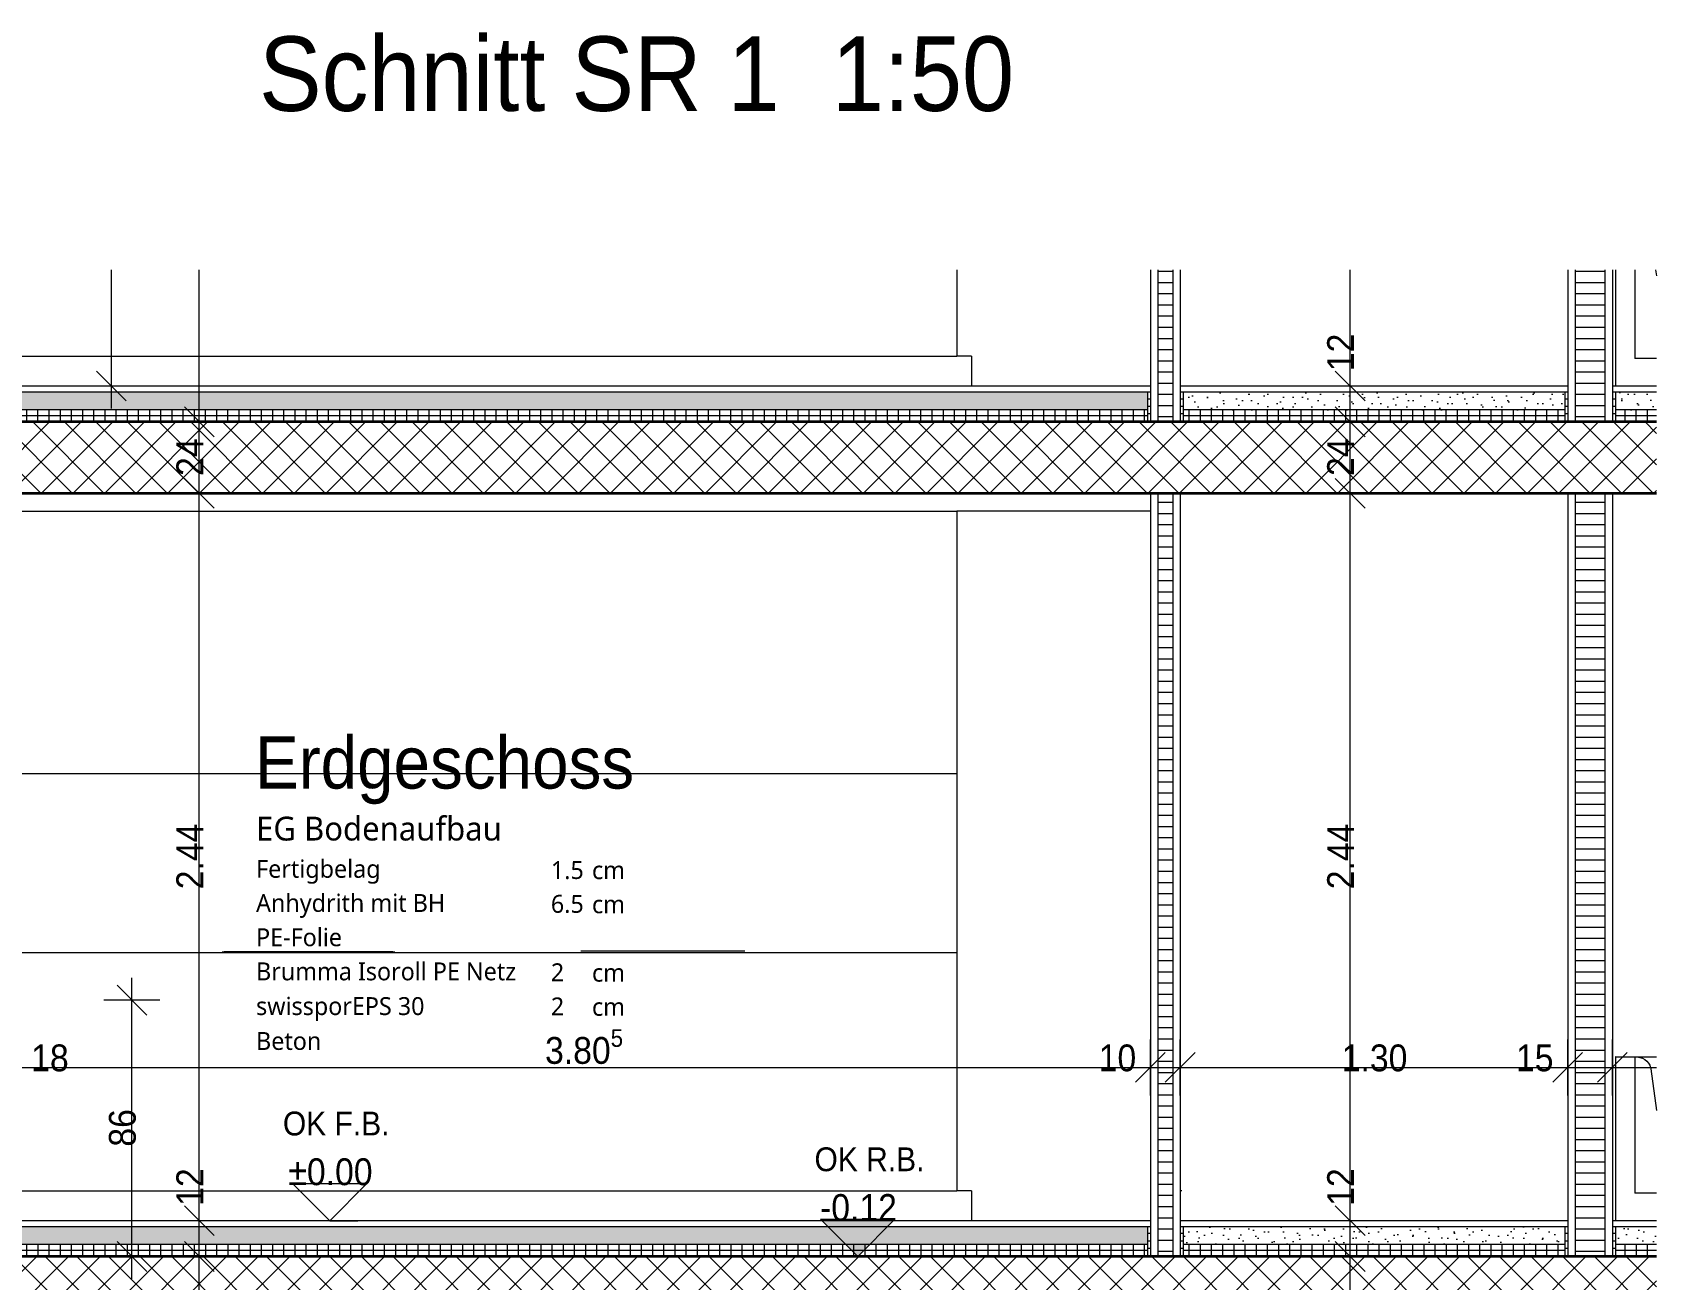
# Model space of a CAD drawing. Header units: metres. Extents: x -0.64 to 0.89, y -0.01 to 0.61.
# Drawn here: x 0.2941 to 0.4031, y 0.3597 to 0.4434 of the extents above; entities that cross this region are included whole.
import ezdxf
from ezdxf.xclip import XClip

# ---------------------------------------------------------------- set-up
doc = ezdxf.new("R2010")
doc.units = ezdxf.units.M
doc.header["$MEASUREMENT"] = 0
doc.header["$XCLIPFRAME"] = 0
for name, color, linetype in [('010 Aussenwände', 7, 'Continuous'), ('011_Stift 1.Grau', 7, 'Continuous'), ('015 Innenwände', 7, 'Continuous'), ('015 Innenwände Schichttrennlinien', 7, 'Continuous'), ('030 Bodenaufbauten', 7, 'Continuous'), ('030 Bodenaufbauten Bauteilschraffuren', 7, 'Continuous'), ('030 Bodenaufbauten Schichttrennlinien', 7, 'Continuous'), ('035 Decken', 7, 'Continuous'), ('035 Decken Bauteilschraffuren', 7, 'Continuous'), ('035 Decken Schichttrennlinien', 7, 'Continuous'), ('060 Möbel Einbau', 7, 'Continuous'), ('060 Möbel Einbau Schichttrennlinien', 7, 'Continuous'), ('110 Bemassungen Ausführung 50', 7, 'Continuous'), ('120 Bemassungen Detail', 7, 'Continuous')]:
    doc.layers.add(name, color=color, linetype=linetype)
doc.styles.add('ERSTELLTER_STIL_4', font='')
doc.styles.add('ERSTELLTER_STIL_5', font='Arial.ttf', dxfattribs={"width": 0.9})
doc.styles.get('ERSTELLTER_STIL_4').set_extended_font_data('Noto Sans')
pattern_1 = [(90, (0.7902679, 0.3640634), (-0.00075, 0), [])]
pattern_2 = [(45, (-3.5469872, 0.3656634), (-0.0006363961, 0.0006363961), [0, -0.0006, 0, -0.0009]), (110, (-3.5449872, 0.3656634), (0.00084572336, 0.00030781813), [0, -0.00044, 0, -0.00076])]
pattern_3 = [(90, (0.7902646, 0.3640633), (-0.00075, 0), [])]
pattern_4 = [(45, (-3.5469872, 0.3636634), (-0.0010606602, 0.0010606602), []), (135, (-3.5469872, 0.3636634), (0.0010606602, 0.0010606602), [])]

# ---------------------------------------------------------------- blocks, each defined once
blk = doc.blocks.new('Zeichnung_6_5', base_point=(-3.54699, 0.36366))
at = {"layer": '010 Aussenwände', "linetype": 'Continuous', "lineweight": 0, "true_color": 0x000000}
h = blk.add_hatch(dxfattribs=at)
h.set_pattern_fill('Dämmstoff__allgemein_hor_0E', color=18, style=0, pattern_type=2)
h.set_pattern_definition([(0, (0.3706597, 0.4423634), (0, 0.00075), [])])
h.paths.add_polyline_path([(0.36966, 0.41726), (0.37066, 0.41726), (0.37066, 0.42746), (0.36966, 0.42746)])
h = blk.add_hatch(dxfattribs=at)
h.set_pattern_fill('Dämmstoff__allgemein_hor_0E', color=18, style=0, pattern_type=2)
h.set_pattern_definition([(0, (0.3986597, 0.4423634), (0, 0.00075), [])])
h.paths.add_polyline_path([(0.39766, 0.41726), (0.39966, 0.41726), (0.39966, 0.42746), (0.39766, 0.42746)])
h = blk.add_hatch(dxfattribs=at)
h.set_pattern_fill('Dämmstoff__allgemein_hor_0E', color=18, style=0, pattern_type=2)
h.set_pattern_definition([(0, (0.3706597, 0.3863634), (0, 0.00075), [])])
h.paths.add_polyline_path([(0.36966, 0.36126), (0.37066, 0.36126), (0.37066, 0.41246), (0.36966, 0.41246)])
h = blk.add_hatch(dxfattribs=at)
h.set_pattern_fill('Dämmstoff__allgemein_hor_0E', color=18, style=0, pattern_type=2)
h.set_pattern_definition([(0, (0.3986597, 0.3863634), (0, 0.00075), [])])
h.paths.add_polyline_path([(0.39766, 0.36126), (0.39966, 0.36126), (0.39966, 0.41246), (0.39766, 0.41246)])
at = {"layer": '015 Innenwände', "linetype": 'Continuous', "lineweight": 0, "true_color": 0x000000}
h = blk.add_hatch(dxfattribs=at)
h.set_pattern_fill('Dämmstoff__allgemein_hor_85', color=18, style=0, pattern_type=2)
h.set_pattern_definition([(0, (0.36905967, 0.41781337), (0, 0.0005), [])])
h.paths.add_polyline_path([(0.36896, 0.41726), (0.36916, 0.41726), (0.36916, 0.41926), (0.36896, 0.41926)])
h = blk.add_hatch(dxfattribs=at)
h.set_pattern_fill('Dämmstoff__allgemein_hor_85', color=18, style=0, pattern_type=2)
h.set_pattern_definition([(180, (0.37125967, 0.41781337), (0, 0.0005), [])])
h.paths.add_polyline_path([(0.37136, 0.41726), (0.37136, 0.41926), (0.37116, 0.41926), (0.37116, 0.41726)])
h = blk.add_hatch(dxfattribs=at)
h.set_pattern_fill('Dämmstoff__allgemein_hor_85', color=18, style=0, pattern_type=2)
h.set_pattern_definition([(0, (0.39705967, 0.41781337), (0, 0.0005), [])])
h.paths.add_polyline_path([(0.39696, 0.41726), (0.39716, 0.41726), (0.39716, 0.41926), (0.39696, 0.41926)])
h = blk.add_hatch(dxfattribs=at)
h.set_pattern_fill('Dämmstoff__allgemein_hor_85', color=18, style=0, pattern_type=2)
h.set_pattern_definition([(180, (0.40025967, 0.41781337), (0, 0.0005), [])])
h.paths.add_polyline_path([(0.40036, 0.41726), (0.40036, 0.41926), (0.40016, 0.41926), (0.40016, 0.41726)])
h = blk.add_hatch(dxfattribs=at)
h.set_pattern_fill('Dämmstoff__allgemein_hor_85', color=18, style=0, pattern_type=2)
h.set_pattern_definition([(0, (0.36905967, 0.36181337), (0, 0.0005), [])])
h.paths.add_polyline_path([(0.36896, 0.36126), (0.36916, 0.36126), (0.36916, 0.36326), (0.36896, 0.36326)])
h = blk.add_hatch(dxfattribs=at)
h.set_pattern_fill('Dämmstoff__allgemein_hor_85', color=18, style=0, pattern_type=2)
h.set_pattern_definition([(180, (0.37125967, 0.36181337), (0, 0.0005), [])])
h.paths.add_polyline_path([(0.37136, 0.36126), (0.37136, 0.36326), (0.37116, 0.36326), (0.37116, 0.36126)])
h = blk.add_hatch(dxfattribs=at)
h.set_pattern_fill('Dämmstoff__allgemein_hor_85', color=18, style=0, pattern_type=2)
h.set_pattern_definition([(0, (0.39705967, 0.36181337), (0, 0.0005), [])])
h.paths.add_polyline_path([(0.39696, 0.36126), (0.39716, 0.36126), (0.39716, 0.36326), (0.39696, 0.36326)])
h = blk.add_hatch(dxfattribs=at)
h.set_pattern_fill('Dämmstoff__allgemein_hor_85', color=18, style=0, pattern_type=2)
h.set_pattern_definition([(180, (0.40025967, 0.36181337), (0, 0.0005), [])])
h.paths.add_polyline_path([(0.40036, 0.36126), (0.40036, 0.36326), (0.40016, 0.36326), (0.40016, 0.36126)])
at = {"layer": '030 Bodenaufbauten Bauteilschraffuren', "linetype": 'Continuous', "lineweight": 0, "true_color": 0x000000}
h = blk.add_hatch(dxfattribs=at)
h.set_pattern_fill('Unterlagsboden_0005', color=18, style=0, pattern_type=2)
h.set_pattern_definition(pattern_2)
h.paths.add_polyline_path([(0.29326, 0.41806), (0.36896, 0.41806), (0.36896, 0.41926), (0.29326, 0.41926)])
h = blk.add_hatch(dxfattribs=at)
h.set_pattern_fill('Unterlagsboden_0005', color=18, style=0, pattern_type=2)
h.set_pattern_definition(pattern_2)
h.paths.add_polyline_path([(0.39696, 0.41926), (0.37136, 0.41926), (0.37136, 0.41806), (0.39696, 0.41806)])
h = blk.add_hatch(dxfattribs=at)
h.set_pattern_fill('Unterlagsboden_0005', color=18, style=0, pattern_type=2)
h.set_pattern_definition(pattern_2)
h.paths.add_polyline_path([(0.40036, 0.41806), (0.40312, 0.41806), (0.40312, 0.41926), (0.40036, 0.41926)])
h = blk.add_hatch(dxfattribs=at)
h.set_pattern_fill('Dämmstoff__allgemein_ver_35', color=18, style=0, pattern_type=2)
h.set_pattern_definition(pattern_3)
h.paths.add_polyline_path([(0.29326, 0.41766), (0.36896, 0.41766), (0.36896, 0.41806), (0.29326, 0.41806)])
h = blk.add_hatch(dxfattribs=at)
h.set_pattern_fill('Dämmstoff__allgemein_ver_35', color=18, style=0, pattern_type=2)
h.set_pattern_definition(pattern_3)
h.paths.add_polyline_path([(0.36896, 0.41766), (0.29326, 0.41766), (0.29326, 0.41726), (0.36896, 0.41726)])
h = blk.add_hatch(dxfattribs=at)
h.set_pattern_fill('Dämmstoff__allgemein_ver_35', color=18, style=0, pattern_type=2)
h.set_pattern_definition(pattern_3)
h.paths.add_polyline_path([(0.37136, 0.41806), (0.37136, 0.41766), (0.39696, 0.41766), (0.39696, 0.41806)])
h = blk.add_hatch(dxfattribs=at)
h.set_pattern_fill('Dämmstoff__allgemein_ver_35', color=18, style=0, pattern_type=2)
h.set_pattern_definition(pattern_3)
h.paths.add_polyline_path([(0.37136, 0.41726), (0.39696, 0.41726), (0.39696, 0.41766), (0.37136, 0.41766)])
h = blk.add_hatch(dxfattribs=at)
h.set_pattern_fill('Dämmstoff__allgemein_ver_35', color=18, style=0, pattern_type=2)
h.set_pattern_definition(pattern_3)
h.paths.add_polyline_path([(0.40036, 0.41766), (0.40312, 0.41766), (0.40312, 0.41806), (0.40036, 0.41806)])
h = blk.add_hatch(dxfattribs=at)
h.set_pattern_fill('Dämmstoff__allgemein_ver_35', color=18, style=0, pattern_type=2)
h.set_pattern_definition(pattern_3)
h.paths.add_polyline_path([(0.40312, 0.41766), (0.40036, 0.41766), (0.40036, 0.41726), (0.40312, 0.41726)])
at = {"layer": '035 Decken Bauteilschraffuren', "linetype": 'Continuous', "lineweight": 0, "true_color": 0x000000}
h = blk.add_hatch(dxfattribs=at)
h.set_pattern_fill('Beton_0005', color=18, style=0, pattern_type=2)
h.set_pattern_definition(pattern_4)
h.paths.add_polyline_path([(0.28946, 0.41726), (0.28945, 0.41246), (0.29105, 0.41246), (0.40312, 0.41246), (0.40312, 0.41726)])
h = blk.add_hatch(dxfattribs=at)
h.set_pattern_fill('Unterlagsboden_0005', color=18, style=0, pattern_type=2)
h.set_pattern_definition(pattern_2)
h.paths.add_polyline_path([(0.29326, 0.36206), (0.36896, 0.36206), (0.36896, 0.36326), (0.29326, 0.36326)])
h = blk.add_hatch(dxfattribs=at)
h.set_pattern_fill('Unterlagsboden_0005', color=18, style=0, pattern_type=2)
h.set_pattern_definition(pattern_2)
h.paths.add_polyline_path([(0.37136, 0.36206), (0.39696, 0.36206), (0.39696, 0.36326), (0.37136, 0.36326)])
h = blk.add_hatch(dxfattribs=at)
h.set_pattern_fill('Unterlagsboden_0005', color=18, style=0, pattern_type=2)
h.set_pattern_definition(pattern_2)
h.paths.add_polyline_path([(0.40312, 0.36326), (0.40036, 0.36326), (0.40036, 0.36206), (0.40312, 0.36206)])
h = blk.add_hatch(dxfattribs=at)
h.set_pattern_fill('Dämmstoff__allgemein_ver_35', color=18, style=0, pattern_type=2)
h.set_pattern_definition(pattern_1)
h.paths.add_polyline_path([(0.29326, 0.36166), (0.36896, 0.36166), (0.36896, 0.36206), (0.29326, 0.36206)])
h = blk.add_hatch(dxfattribs=at)
h.set_pattern_fill('Dämmstoff__allgemein_ver_35', color=18, style=0, pattern_type=2)
h.set_pattern_definition(pattern_1)
h.paths.add_polyline_path([(0.37136, 0.36166), (0.39696, 0.36166), (0.39696, 0.36206), (0.37136, 0.36206)])
h = blk.add_hatch(dxfattribs=at)
h.set_pattern_fill('Dämmstoff__allgemein_ver_35', color=18, style=0, pattern_type=2)
h.set_pattern_definition(pattern_1)
h.paths.add_polyline_path([(0.40312, 0.36206), (0.40036, 0.36206), (0.40036, 0.36166), (0.40312, 0.36166)])
h = blk.add_hatch(dxfattribs=at)
h.set_pattern_fill('Beton_0005', color=18, style=0, pattern_type=2)
h.set_pattern_definition(pattern_4)
h.paths.add_polyline_path([(0.29306, 0.36126), (0.28946, 0.36086), (0.28946, 0.35526), (0.29546, 0.35326), (0.35716, 0.35326), (0.36316, 0.35566), (0.40312, 0.35566), (0.40312, 0.36126)])
h = blk.add_hatch(dxfattribs=at)
h.set_pattern_fill('Dämmstoff__allgemein_ver_35', color=18, style=0, pattern_type=2)
h.set_pattern_definition(pattern_1)
h.paths.add_polyline_path([(0.36896, 0.36166), (0.29326, 0.36166), (0.29326, 0.36126), (0.36896, 0.36126)])
h = blk.add_hatch(dxfattribs=at)
h.set_pattern_fill('Dämmstoff__allgemein_ver_35', color=18, style=0, pattern_type=2)
h.set_pattern_definition(pattern_1)
h.paths.add_polyline_path([(0.39696, 0.36166), (0.37136, 0.36166), (0.37136, 0.36126), (0.39696, 0.36126)])
h = blk.add_hatch(dxfattribs=at)
h.set_pattern_fill('Dämmstoff__allgemein_ver_35', color=18, style=0, pattern_type=2)
h.set_pattern_definition(pattern_1)
h.paths.add_polyline_path([(0.40312, 0.36166), (0.40036, 0.36166), (0.40036, 0.36126), (0.40312, 0.36126)])
at = {"layer": '110 Bemassungen Ausführung 50', "linetype": 'Continuous', "lineweight": 0, "true_color": 0x000000}
blk.add_hatch(color=18, dxfattribs=at).paths.add_polyline_path([(0.34952, 0.36126), (0.35202, 0.36376), (0.34702, 0.36376)])
at = {"layer": '015 Innenwände', "color": 7, "linetype": 'Continuous', "lineweight": 20, "ltscale": 1000}
for p, q in [((0.36966, 0.42746), (0.36966, 0.41726)), ((0.37116, 0.42746), (0.37116, 0.41726)), ((0.39716, 0.42746), (0.39716, 0.41726)), ((0.39766, 0.42746), (0.39766, 0.41726)), ((0.40016, 0.42746), (0.40016, 0.41726)), ((0.36966, 0.41246), (0.36966, 0.36126)), ((0.37116, 0.41246), (0.37116, 0.36126)), ((0.39716, 0.41246), (0.39716, 0.36126)), ((0.39766, 0.41246), (0.39766, 0.36126)), ((0.40016, 0.41246), (0.40016, 0.36126))]:
    blk.add_line(p, q, dxfattribs=at)
at = {"layer": '015 Innenwände', "color": 7, "linetype": 'Continuous', "lineweight": 13, "ltscale": 1000}
for p, q in [((0.36896, 0.41926), (0.36896, 0.41726)), ((0.37136, 0.41926), (0.37136, 0.41726)), ((0.39696, 0.41926), (0.39696, 0.41726)), ((0.40036, 0.41926), (0.40036, 0.41726)), ((0.36896, 0.36326), (0.36896, 0.36126)), ((0.37136, 0.36326), (0.37136, 0.36126)), ((0.39696, 0.36326), (0.39696, 0.36126)), ((0.40036, 0.36326), (0.40036, 0.36126))]:
    blk.add_line(p, q, dxfattribs=at)
at = {"layer": '015 Innenwände Schichttrennlinien', "color": 7, "linetype": 'Continuous', "lineweight": 20, "ltscale": 1000, "flags": 128}
for points in [[(0.36916, 0.42746), (0.36916, 0.42166), (0.36916, 0.41966), (0.36916, 0.41926), (0.36916, 0.41806), (0.36916, 0.41766), (0.36916, 0.41726)], [(0.37066, 0.42746), (0.37066, 0.41726)], [(0.39966, 0.42746), (0.39966, 0.41726)], [(0.36916, 0.41246), (0.36916, 0.36566), (0.36916, 0.36366), (0.36916, 0.36326), (0.36916, 0.36206), (0.36916, 0.36166), (0.36916, 0.36126)], [(0.37066, 0.41246), (0.37066, 0.36126)], [(0.39966, 0.41246), (0.39966, 0.36126)]]:
    blk.add_lwpolyline(points, dxfattribs=at)
at = {"layer": '030 Bodenaufbauten', "color": 7, "linetype": 'Continuous', "lineweight": 20, "ltscale": 1000}
for p, q in [((0.35716, 0.41966), (0.29306, 0.41966)), ((0.39716, 0.41966), (0.37116, 0.41966)), ((0.40167, 0.41966), (0.40016, 0.41966))]:
    blk.add_line(p, q, dxfattribs=at)
at = {"layer": '030 Bodenaufbauten Schichttrennlinien', "color": 7, "linetype": 'Continuous', "lineweight": 20, "ltscale": 1000}
for p, q in [((0.36916, 0.41966), (0.35716, 0.41966)), ((0.40312, 0.41966), (0.40167, 0.41966))]:
    blk.add_line(p, q, dxfattribs=at)
at = {"layer": '030 Bodenaufbauten Schichttrennlinien', "color": 7, "linetype": 'Continuous', "lineweight": 13, "ltscale": 1000}
for p, q in [((0.36916, 0.41926), (0.29306, 0.41926)), ((0.39716, 0.41926), (0.37116, 0.41926)), ((0.40312, 0.41926), (0.40016, 0.41926)), ((0.36896, 0.41806), (0.29326, 0.41806)), ((0.36896, 0.41766), (0.29326, 0.41766)), ((0.39696, 0.41806), (0.37136, 0.41806)), ((0.39696, 0.41766), (0.37136, 0.41766)), ((0.40312, 0.41806), (0.40036, 0.41806)), ((0.40312, 0.41766), (0.40036, 0.41766))]:
    blk.add_line(p, q, dxfattribs=at)
at = {"layer": '035 Decken', "color": 7, "linetype": 'Continuous', "lineweight": 35, "ltscale": 1000}
blk.add_line((0.36916, 0.41246), (0.29105, 0.41246), dxfattribs=at)
at = {"layer": '035 Decken', "color": 7, "linetype": 'Continuous', "lineweight": 20, "ltscale": 1000}
for p, q in [((0.35716, 0.36366), (0.29306, 0.36366)), ((0.39716, 0.36366), (0.37116, 0.36366)), ((0.40167, 0.36366), (0.40016, 0.36366))]:
    blk.add_line(p, q, dxfattribs=at)
at = {"layer": '035 Decken', "color": 7, "linetype": 'Continuous', "lineweight": 35, "ltscale": 1000, "flags": 128}
blk.add_lwpolyline([(0.40312, 0.41246), (0.37116, 0.41246)], dxfattribs=at)
at = {"layer": '035 Decken Schichttrennlinien', "color": 7, "linetype": 'Continuous', "lineweight": 35, "ltscale": 1000}
blk.add_line((0.37116, 0.41246), (0.36916, 0.41246), dxfattribs=at)
at = {"layer": '035 Decken Schichttrennlinien', "color": 7, "linetype": 'Continuous', "lineweight": 13, "ltscale": 1000}
for p, q in [((0.36916, 0.36326), (0.29306, 0.36326)), ((0.39716, 0.36326), (0.37116, 0.36326)), ((0.40312, 0.36326), (0.40016, 0.36326)), ((0.36896, 0.36206), (0.29326, 0.36206)), ((0.39696, 0.36206), (0.37136, 0.36206)), ((0.40312, 0.36206), (0.40036, 0.36206)), ((0.36896, 0.36166), (0.29326, 0.36166)), ((0.39696, 0.36166), (0.37136, 0.36166)), ((0.40312, 0.36166), (0.40036, 0.36166))]:
    blk.add_line(p, q, dxfattribs=at)
at = {"layer": '035 Decken Schichttrennlinien', "color": 7, "linetype": 'Continuous', "lineweight": 20, "ltscale": 1000}
for p, q in [((0.36916, 0.36366), (0.35716, 0.36366)), ((0.40312, 0.36366), (0.40167, 0.36366))]:
    blk.add_line(p, q, dxfattribs=at)
at = {"layer": '035 Decken Schichttrennlinien', "color": 7, "linetype": 'Continuous', "lineweight": 35, "ltscale": 1000, "flags": 128}
for points in [[(0.40312, 0.41726), (0.40016, 0.41726), (0.39716, 0.41726), (0.37116, 0.41726), (0.36916, 0.41726), (0.29306, 0.41726)], [(0.40312, 0.36126), (0.40016, 0.36126), (0.39716, 0.36126), (0.37116, 0.36126), (0.36916, 0.36126), (0.29306, 0.36126)]]:
    blk.add_lwpolyline(points, dxfattribs=at)
at = {"layer": '060 Möbel Einbau', "color": 7, "linetype": 'Continuous', "lineweight": 20, "ltscale": 1000}
for p, q in [((0.35616, 0.42746), (0.35616, 0.42166)), ((0.35716, 0.42166), (0.35616, 0.42166)), ((0.35716, 0.42166), (0.35716, 0.41966)), ((0.35616, 0.41126), (0.35616, 0.36566)), ((0.36916, 0.41126), (0.35616, 0.41126)), ((0.35716, 0.36566), (0.35616, 0.36566)), ((0.35716, 0.36566), (0.35716, 0.36366))]:
    blk.add_line(p, q, dxfattribs=at)
at = {"layer": '060 Möbel Einbau', "color": 7, "linetype": 'Continuous', "lineweight": 13, "ltscale": 1000}
for p, q in [((0.40037, 0.42746), (0.40037, 0.41966)), ((0.40166, 0.42746), (0.40166, 0.4215)), ((0.29306, 0.42166), (0.35616, 0.42166)), ((0.40167, 0.4215), (0.40166, 0.4215)), ((0.29306, 0.41126), (0.35616, 0.41126)), ((0.29306, 0.39366), (0.35616, 0.39366)), ((0.29306, 0.38166), (0.35616, 0.38166)), ((0.30701, 0.3817), (0.30688, 0.38168)), ((0.30688, 0.38166), (0.30688, 0.38168)), ((0.31845, 0.38168), (0.30688, 0.38168)), ((0.31832, 0.3817), (0.30701, 0.3817)), ((0.30803, 0.38172), (0.30804, 0.38172)), ((0.30803, 0.3817), (0.30803, 0.38172)), ((0.30803, 0.38172), (0.3082, 0.38172)), ((0.30804, 0.3817), (0.30804, 0.38172)), ((0.3082, 0.38172), (0.30866, 0.38172)), ((0.3082, 0.3817), (0.3082, 0.38172)), ((0.30866, 0.38172), (0.30934, 0.38172)), ((0.30866, 0.3817), (0.30866, 0.38172)), ((0.30934, 0.38172), (0.31014, 0.38172)), ((0.30934, 0.3817), (0.30934, 0.38172)), ((0.31014, 0.38172), (0.31095, 0.38172)), ((0.31014, 0.3817), (0.31014, 0.38172)), ((0.31095, 0.38172), (0.31163, 0.38172)), ((0.31095, 0.3817), (0.31095, 0.38172)), ((0.31163, 0.38172), (0.31208, 0.38172)), ((0.31163, 0.3817), (0.31163, 0.38172)), ((0.31208, 0.38172), (0.31224, 0.38172)), ((0.31208, 0.3817), (0.31208, 0.38172)), ((0.31224, 0.3817), (0.31224, 0.38172)), ((0.31376, 0.38172), (0.3139, 0.38172)), ((0.31376, 0.3817), (0.31376, 0.38172)), ((0.3139, 0.38172), (0.31429, 0.38172)), ((0.3139, 0.3817), (0.3139, 0.38172)), ((0.31429, 0.38172), (0.31452, 0.38172)), ((0.31429, 0.3817), (0.31429, 0.38172)), ((0.31452, 0.38172), (0.31463, 0.38172)), ((0.31452, 0.3817), (0.31452, 0.38172)), ((0.31463, 0.38172), (0.31494, 0.38172)), ((0.31463, 0.3817), (0.31463, 0.38172)), ((0.31494, 0.38172), (0.31541, 0.38172)), ((0.31494, 0.3817), (0.31494, 0.38172)), ((0.31541, 0.38172), (0.31597, 0.38172)), ((0.31541, 0.3817), (0.31541, 0.38172)), ((0.31597, 0.38172), (0.31652, 0.38172)), ((0.31597, 0.3817), (0.31597, 0.38172)), ((0.31652, 0.38172), (0.31699, 0.38172)), ((0.31652, 0.3817), (0.31652, 0.38172)), ((0.31699, 0.38172), (0.3173, 0.38172)), ((0.31699, 0.3817), (0.31699, 0.38172)), ((0.3173, 0.38172), (0.31742, 0.38172)), ((0.3173, 0.3817), (0.3173, 0.38172)), ((0.31742, 0.3817), (0.31742, 0.38172)), ((0.31845, 0.38168), (0.31832, 0.3817)), ((0.31845, 0.38166), (0.31845, 0.38168)), ((0.33095, 0.38176), (0.33098, 0.38176)), ((0.33098, 0.38176), (0.33107, 0.38176)), ((0.33107, 0.38176), (0.3312, 0.38176)), ((0.3312, 0.38176), (0.33135, 0.38176)), ((0.33135, 0.38176), (0.34155, 0.38176)), ((0.34155, 0.38176), (0.3417, 0.38176)), ((0.3417, 0.38176), (0.34183, 0.38176)), ((0.34183, 0.38176), (0.34192, 0.38176)), ((0.34192, 0.38176), (0.34195, 0.38176)), ((0.40039, 0.37466), (0.40037, 0.37466)), ((0.40037, 0.37466), (0.40037, 0.36366)), ((0.40167, 0.37466), (0.40166, 0.37466)), ((0.40167, 0.37466), (0.40182, 0.37466)), ((0.40167, 0.37466), (0.40167, 0.3655)), ((0.40182, 0.37466), (0.40229, 0.37466)), ((0.40229, 0.37466), (0.40304, 0.37466)), ((0.40304, 0.37466), (0.40312, 0.37466)), ((0.29306, 0.36566), (0.35616, 0.36566)), ((0.37126, 0.36566), (0.37116, 0.36566)), ((0.40167, 0.3655), (0.40166, 0.3655))]:
    blk.add_line(p, q, dxfattribs=at)
at = {"layer": '060 Möbel Einbau', "color": 7, "linetype": 'Continuous', "lineweight": 13, "ltscale": 1000, "flags": 128}
for points in [[(0.40306, 0.42746), (0.40312, 0.42706)], [(0.40039, 0.37466), (0.40167, 0.37466), (0.40182, 0.37466), (0.402, 0.37462), (0.40218, 0.37456), (0.40233, 0.37447), (0.40247, 0.37436), (0.40258, 0.37423), (0.40266, 0.37409), (0.40272, 0.37394), (0.40273, 0.37386), (0.40312, 0.37106)]]:
    blk.add_lwpolyline(points, dxfattribs=at)
at = {"layer": '060 Möbel Einbau Schichttrennlinien', "color": 7, "linetype": 'Continuous', "lineweight": 13, "ltscale": 1000}
for p, q in [((0.40312, 0.4215), (0.40167, 0.4215)), ((0.40312, 0.3655), (0.40167, 0.3655))]:
    blk.add_line(p, q, dxfattribs=at)
at = {"layer": '110 Bemassungen Ausführung 50', "color": 7, "linetype": 'Continuous', "lineweight": 13, "ltscale": 1000}
for p, q in [((0.29944, 0.41966), (0.29944, 0.42746)), ((0.30534, 0.41726), (0.30534, 0.42746)), ((0.38256, 0.41966), (0.38256, 0.42746)), ((0.29844, 0.42066), (0.30044, 0.41866)), ((0.38156, 0.42066), (0.38356, 0.41866)), ((0.30131, 0.41966), (0.29756, 0.41966)), ((0.29944, 0.41816), (0.29944, 0.41966)), ((0.38444, 0.41966), (0.38069, 0.41966)), ((0.38256, 0.41726), (0.38256, 0.41966)), ((0.30434, 0.41826), (0.30634, 0.41626)), ((0.38156, 0.41826), (0.38356, 0.41626)), ((0.30721, 0.41726), (0.30346, 0.41726)), ((0.30534, 0.41246), (0.30534, 0.41726)), ((0.38444, 0.41726), (0.38069, 0.41726)), ((0.38256, 0.41246), (0.38256, 0.41726)), ((0.30434, 0.41346), (0.30634, 0.41146)), ((0.38156, 0.41346), (0.38356, 0.41146)), ((0.30721, 0.41246), (0.30346, 0.41246)), ((0.30534, 0.36366), (0.30534, 0.41246)), ((0.38444, 0.41246), (0.38069, 0.41246)), ((0.38256, 0.36366), (0.38256, 0.41246)), ((0.37016, 0.37495), (0.36816, 0.37295)), ((0.36916, 0.37207), (0.36916, 0.37582)), ((0.37216, 0.37495), (0.37016, 0.37295)), ((0.37116, 0.37207), (0.37116, 0.37582)), ((0.39816, 0.37495), (0.39616, 0.37295)), ((0.39716, 0.37207), (0.39716, 0.37582)), ((0.40116, 0.37495), (0.39916, 0.37295)), ((0.40016, 0.37207), (0.40016, 0.37582)), ((0.29306, 0.37395), (0.36916, 0.37395)), ((0.36916, 0.37395), (0.37116, 0.37395)), ((0.37116, 0.37395), (0.39716, 0.37395)), ((0.39716, 0.37395), (0.40016, 0.37395)), ((0.40016, 0.37395), (0.40312, 0.37395)), ((0.31409, 0.36366), (0.31159, 0.36616)), ((0.31159, 0.36616), (0.31659, 0.36616)), ((0.31659, 0.36616), (0.31409, 0.36366)), ((0.30434, 0.36466), (0.30634, 0.36266)), ((0.38156, 0.36466), (0.38356, 0.36266)), ((0.30721, 0.36366), (0.30346, 0.36366)), ((0.30534, 0.36126), (0.30534, 0.36366)), ((0.31409, 0.36366), (0.31222, 0.36366)), ((0.31409, 0.36366), (0.31597, 0.36366)), ((0.34952, 0.36126), (0.34702, 0.36376)), ((0.34702, 0.36376), (0.35202, 0.36376)), ((0.35202, 0.36376), (0.34952, 0.36126)), ((0.38444, 0.36366), (0.38069, 0.36366)), ((0.38256, 0.36126), (0.38256, 0.36366)), ((0.30434, 0.36226), (0.30634, 0.36026)), ((0.38156, 0.36226), (0.38356, 0.36026)), ((0.30721, 0.36126), (0.30346, 0.36126)), ((0.30534, 0.35326), (0.30534, 0.36126)), ((0.34952, 0.36126), (0.34765, 0.36126)), ((0.34952, 0.36126), (0.35552, 0.36126)), ((0.38444, 0.36126), (0.38069, 0.36126)), ((0.38256, 0.35566), (0.38256, 0.36126))]:
    blk.add_line(p, q, dxfattribs=at)
at = {"layer": '120 Bemassungen Detail', "color": 7, "linetype": 'Continuous', "lineweight": 13, "ltscale": 1000}
for p, q in [((0.30182, 0.37746), (0.29982, 0.37946)), ((0.30082, 0.37846), (0.30082, 0.37996)), ((0.30269, 0.37846), (0.29894, 0.37846)), ((0.30082, 0.36126), (0.30082, 0.37846)), ((0.29982, 0.36226), (0.30182, 0.36026)), ((0.30269, 0.36126), (0.29894, 0.36126)), ((0.30082, 0.35976), (0.30082, 0.36126))]:
    blk.add_line(p, q, dxfattribs=at)
at = {"layer": '060 Möbel Einbau', "color": 7, "linetype": 'Continuous', "lineweight": 13, "attachment_point": 1, "style": 'ERSTELLTER_STIL_4'}
for s, insert, char_height in [('\\A1;{\\pql;\\fNoto Sans|b0|i0|c0|p0;\\W1.000000;EG Bodenaufbau }', (0.30915, 0.39077), 0.0016), ('\\A1;{\\pql;\\fNoto Sans|b0|i0|c0|p0;\\W1.000000;Fertigbelag}', (0.30915, 0.38787), 0.0012), ('\\A1;{\\pql;\\fNoto Sans|b0|i0|c0|p0;\\W1.000000;1.5}', (0.32893, 0.38779), 0.0012), ('\\A1;{\\pql;\\fNoto Sans|b0|i0|c0|p0;\\W1.000000;cm}', (0.33169, 0.38778), 0.0012), ('\\A1;{\\pql;\\fNoto Sans|b0|i0|c0|p0;\\W1.000000;Anhydrith mit BH}', (0.30915, 0.38558), 0.0012), ('\\A1;{\\pql;\\fNoto Sans|b0|i0|c0|p0;\\W1.000000;6.5}', (0.32893, 0.38552), 0.0012), ('\\A1;{\\pql;\\fNoto Sans|b0|i0|c0|p0;\\W1.000000;cm}', (0.33169, 0.38549), 0.0012), ('\\A1;{\\pql;\\fNoto Sans|b0|i0|c0|p0;\\W1.000000;PE-Folie}', (0.30915, 0.38328), 0.0012), ('\\A1;{\\pql;\\fNoto Sans|b0|i0|c0|p0;\\W1.000000;Brumma Isoroll PE Netz}', (0.30915, 0.38099), 0.0012), ('\\A1;{\\pql;\\fNoto Sans|b0|i0|c0|p0;\\W1.000000;2}', (0.32893, 0.38093), 0.0012), ('\\A1;{\\pql;\\fNoto Sans|b0|i0|c0|p0;\\W1.000000;cm}', (0.33169, 0.3809), 0.0012), ('\\A1;{\\pql;\\fNoto Sans|b0|i0|c0|p0;\\W1.000000;swissporEPS 30}', (0.30915, 0.37866), 0.0012), ('\\A1;{\\pql;\\fNoto Sans|b0|i0|c0|p0;\\W1.000000;2}', (0.32893, 0.37864), 0.0012), ('\\A1;{\\pql;\\fNoto Sans|b0|i0|c0|p0;\\W1.000000;cm}', (0.33169, 0.37861), 0.0012), ('\\A1;{\\pql;\\fNoto Sans|b0|i0|c0|p0;\\W1.000000;Beton }', (0.30915, 0.37632), 0.0012)]:
    blk.add_mtext(s, dxfattribs=dict(at, insert=insert, char_height=char_height))
at = {"layer": '110 Bemassungen Ausführung 50', "color": 7, "linetype": 'Continuous', "lineweight": 13, "char_height": 0.0018, "attachment_point": 7, "rotation": 90, "style": 'ERSTELLTER_STIL_5'}
for s, insert in [('\\A1;{\\pql;\\fArial|b0|i0|c0|p0;\\W0.900000;12}', (0.38282, 0.42066)), ('\\A1;{\\pql;\\fArial|b0|i0|c0|p0;\\W0.900000;24}', (0.3056, 0.41363)), ('\\A1;{\\pql;\\fArial|b0|i0|c0|p0;\\W0.900000;24}', (0.38282, 0.41363)), ('\\A1;{\\pql;\\fArial|b0|i0|c0|p0;\\W0.900000;2.44}', (0.3056, 0.3859)), ('\\A1;{\\pql;\\fArial|b0|i0|c0|p0;\\W0.900000;2.44}', (0.38282, 0.3859)), ('\\A1;{\\pql;\\fArial|b0|i0|c0|p0;\\W0.900000;12}', (0.3056, 0.36466)), ('\\A1;{\\pql;\\fArial|b0|i0|c0|p0;\\W0.900000;12}', (0.38282, 0.36466))]:
    blk.add_mtext(s, dxfattribs=dict(at, insert=insert))
at = {"layer": '110 Bemassungen Ausführung 50', "color": 7, "linetype": 'Continuous', "lineweight": 13, "char_height": 0.0018, "attachment_point": 7, "style": 'ERSTELLTER_STIL_5'}
for s, insert in [('\\A1;{\\pql;\\fArial|b0|i0|c0|p0;\\W0.900000;3.80\\fArial|b0|i0|c0|p0;\\W0.900000;\\A1{\\H.66x;\\S5^  ;}}', (0.32854, 0.37366)), ('\\A1;{\\pql;\\fArial|b0|i0|c0|p0;\\W0.900000;18}', (0.29406, 0.37366)), ('\\A1;{\\pql;\\fArial|b0|i0|c0|p0;\\W0.900000;10}', (0.36569, 0.37366)), ('\\A1;{\\pql;\\fArial|b0|i0|c0|p0;\\W0.900000;1.30}', (0.382, 0.37366)), ('\\A1;{\\pql;\\fArial|b0|i0|c0|p0;\\W0.900000;15}', (0.39369, 0.37366)), ('\\A1;{\\pql;\\fArial|b0|i0|c0|p0;\\W0.900000;±0.00}', (0.31132, 0.36602)), ('\\A1;{\\pql;\\fArial|b0|i0|c0|p0;\\W0.900000;-0.12}', (0.34699, 0.36362))]:
    blk.add_mtext(s, dxfattribs=dict(at, insert=insert))
at = {"layer": '120 Bemassungen Detail', "color": 7, "linetype": 'Continuous', "lineweight": 13, "attachment_point": 7, "style": 'ERSTELLTER_STIL_5'}
for s, insert, char_height in [('\\A1;{\\pql;\\fArial|b0|i0|c0|p0;\\W0.900000;Erdgeschoss}', (0.30908, 0.3916), 0.0035), ('\\A1;{\\pql;\\fArial|b0|i0|c0|p0;\\W0.900000;OK F.B.}', (0.31095, 0.36936), 0.0016), ('\\A1;{\\pql;\\fArial|b0|i0|c0|p0;\\W0.900000;OK R.B.}', (0.34662, 0.36696), 0.0016)]:
    blk.add_mtext(s, dxfattribs=dict(at, insert=insert, char_height=char_height))
at = {"layer": '120 Bemassungen Detail', "color": 7, "linetype": 'Continuous', "lineweight": 13, "insert": (0.3011, 0.36863), "char_height": 0.0018, "attachment_point": 7, "rotation": 90, "style": 'ERSTELLTER_STIL_5'}
blk.add_mtext('\\A1;{\\pql;\\fArial|b0|i0|c0|p0;\\W0.900000;86}', dxfattribs=at)

msp = doc.modelspace()

# ---------------------------------------------------------------- block references
at = {"layer": '011_Stift 1.Grau', "color": 7, "linetype": 'Continuous', "lineweight": 13, "ltscale": 1000}
ref = msp.add_blockref('Zeichnung_6_5', (-3.54699, 0.36366), dxfattribs=at)
XClip(ref).set_block_clipping_path([(0.2394168842, 0.2863844754), (0.403119623, 0.4274582881)])

# ---------------------------------------------------------------- texts
at = {"layer": '011_Stift 1.Grau', "color": 7, "linetype": 'Continuous', "lineweight": 13, "insert": (0.30935, 0.43805), "char_height": 0.005, "attachment_point": 7, "style": 'ERSTELLTER_STIL_5'}
msp.add_mtext('\\A1;{\\pql;\\fArial|b0|i0|c0|p0;\\W0.900000;Schnitt SR 1  1:50}', dxfattribs=at)

doc.saveas('drawing.dxf')
